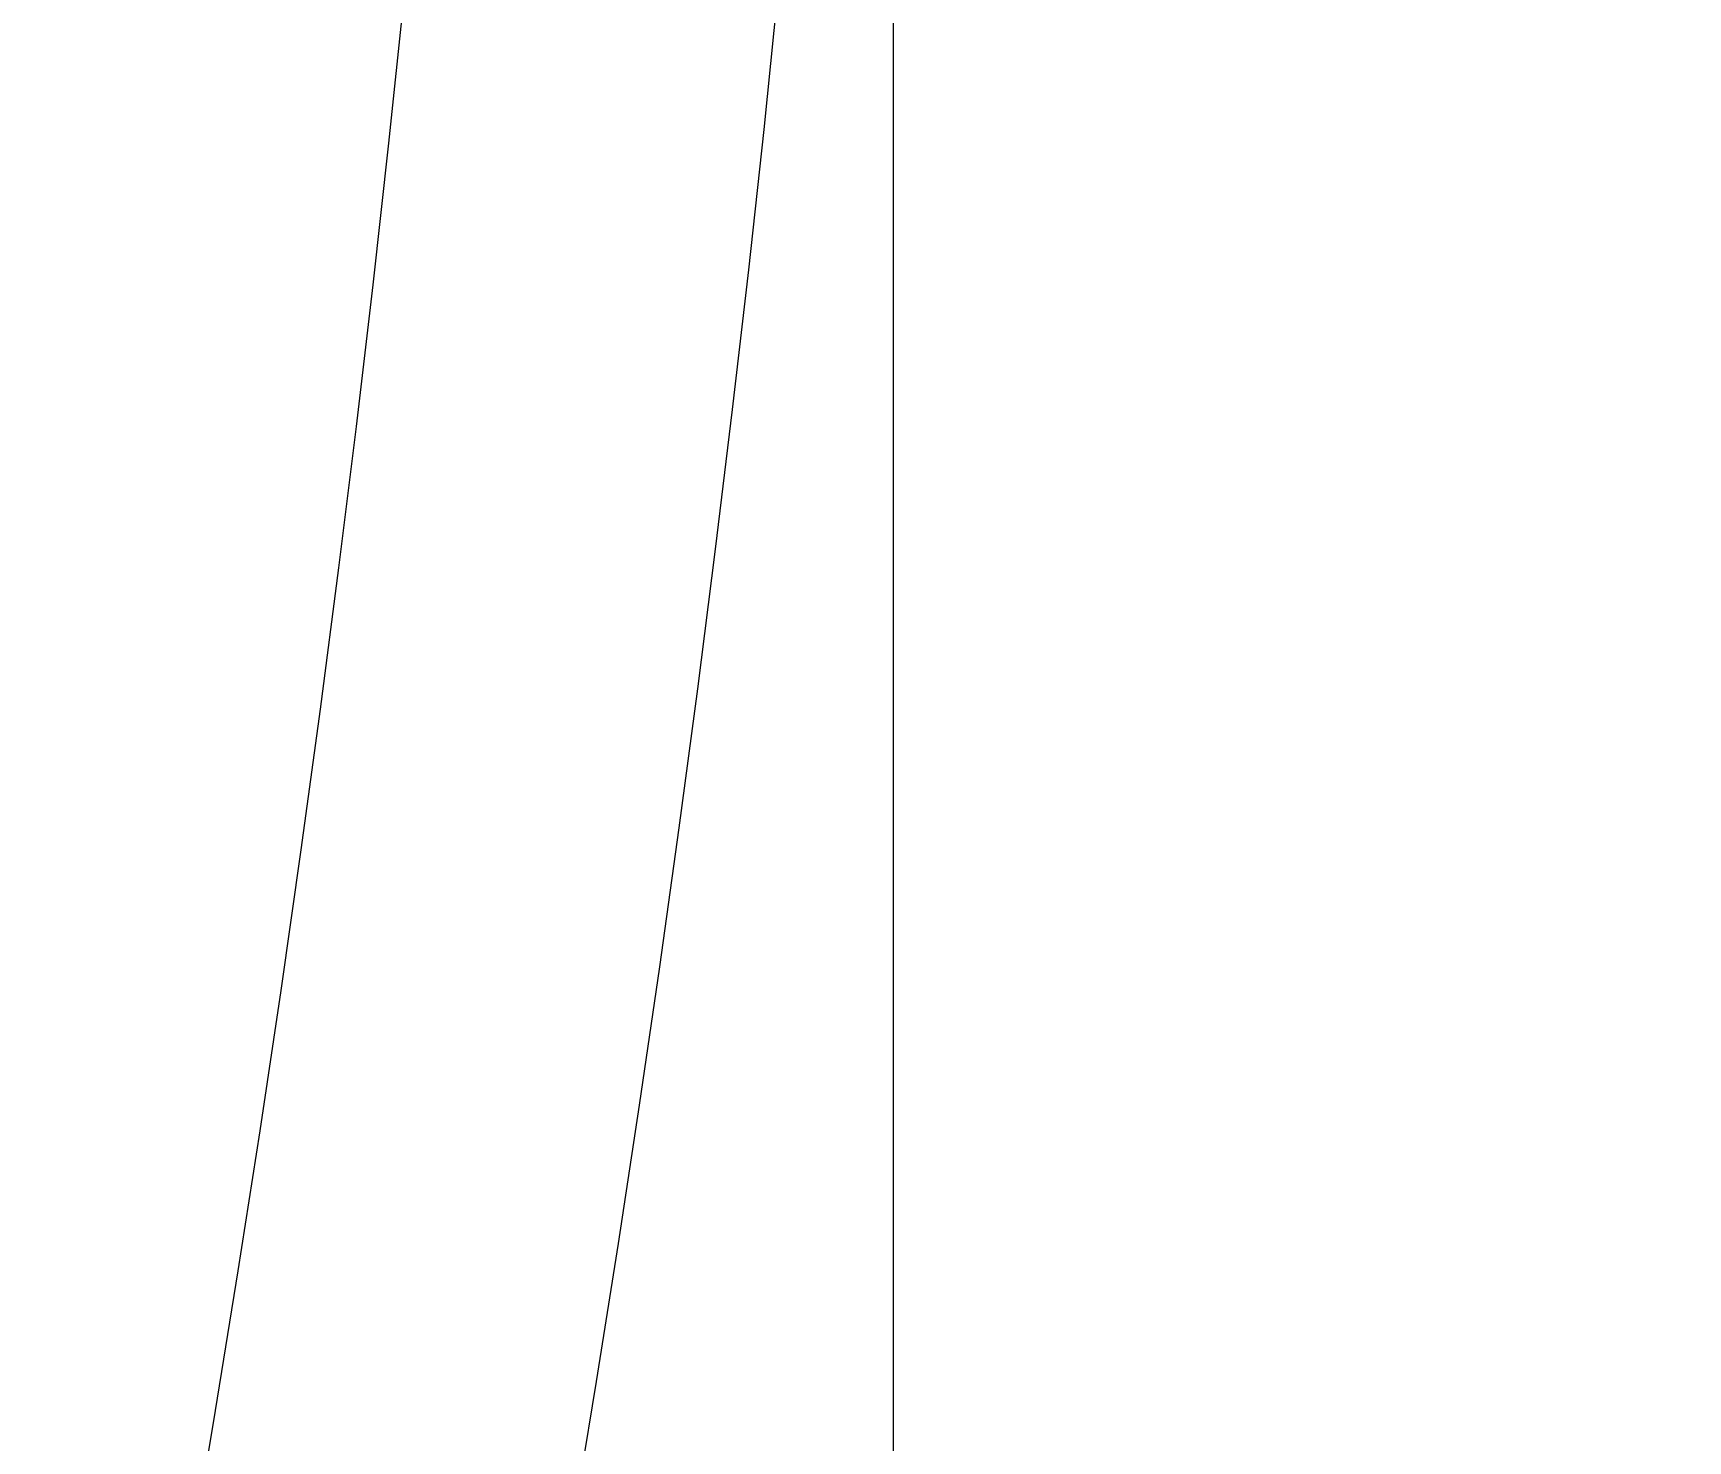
# Model space of a CAD drawing. Header units: millimetres. Extents: x 4003075 to 5615882, y 1445368 to 2591247.
# Drawn here: x 5355114 to 5356001, y 2465659 to 2466413 of the extents above; entities that cross this region are included whole.
import ezdxf

# ---------------------------------------------------------------- set-up
doc = ezdxf.new("R2010")
doc.units = ezdxf.units.MM
doc.layers.add('A_Text', color=3, linetype='Continuous')
doc.layers.add('XR-평면도$0$A-CNTL', color=9, linetype='Continuous', lineweight=15)
doc.layers.add('XR-평면도$0$A-ELEV-LIN3', color=9, linetype='Continuous', lineweight=18)
doc.styles.add('돋움', font='')
doc.styles.get('돋움').set_extended_font_data('DotumChe')

# ---------------------------------------------------------------- blocks, each defined once
blk = doc.blocks.new('XR-평면도$0$RAMP_내려감(기준층) (220802)')
at = {"layer": 'XR-평면도$0$A-CNTL', "ltscale": 300}
blk.add_lwpolyline([(-20700, 15000), (-20700, -15000, 0.4142135623730951), (0, -35700, 0.4142135623730951), (20700, -15000), (20700, 15000, 0.4142135623730951), (0, 35700, 0.4142135623730951)], format="xyb", close=True, dxfattribs=at)
at = {"layer": 'XR-평면도$0$A-ELEV-LIN3'}
for points in [[(-12100, 15000), (-12100, -15000, 0.414213562373095), (0, -27100, 0.4142135623730951), (12100, -15000), (12100, 15000, 0.4142135623730951), (0, 27100, 0.4142135623730951)], [(-19700, -15700.00000000023), (-12280.065146407, -15700, 0.3976324814324034), (0, -27300, 0.397632481432401), (12280.06514640711, -15700), (19700, -15700.00000000023), (19700, -34700), (-19700, -34700)]]:
    blk.add_lwpolyline(points, format="xyb", close=True, dxfattribs=at)
blk = doc.blocks.new('XR-평면도$0$중심선(210216)')
at = {"layer": 'XR-평면도$0$A-CNTL', "ltscale": 300}
blk.add_lwpolyline([(33000, 206000), (33000, -10000)], dxfattribs=at)

msp = doc.modelspace()

# ---------------------------------------------------------------- block references
msp.add_blockref('XR-평면도$0$RAMP_내려감(기준층) (220802)', (5343275.039183877, 2482667.564390804))
at = {"layer": 'XR-평면도$0$A-CNTL'}
msp.add_blockref('XR-평면도$0$중심선(210216)', (5322575.039183877, 2339367.564390804), dxfattribs=at)

# ---------------------------------------------------------------- texts
at = {"layer": 'A_Text', "color": 3, "insert": (5345840.256815411, 2466895.448540958), "char_height": 1500, "attachment_point": 1, "style": '돋움'}
msp.add_mtext_dynamic_manual_height_columns('#8\\P면    적 : 726M2\\P측정횟수 : 6회\\P측정길이 : 20.1M', width=21611.50279944018, gutter_width=7500, heights=[10868.51134935746], dxfattribs=at)

doc.saveas('drawing.dxf')
